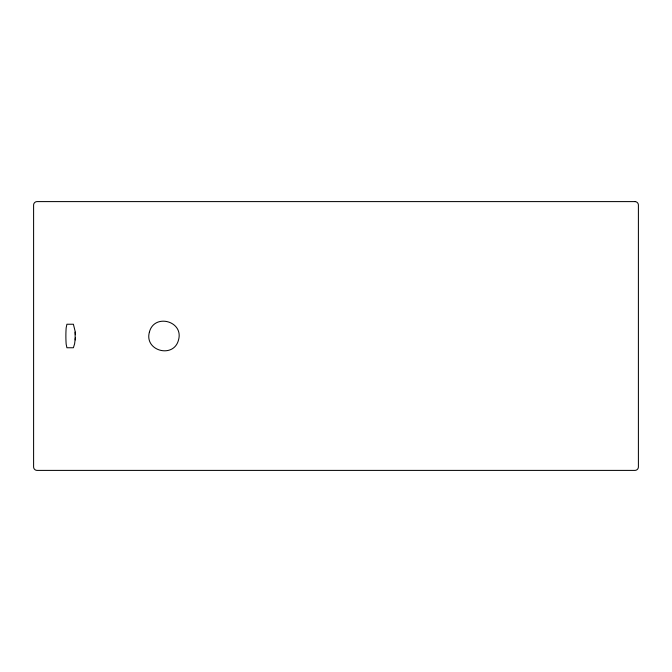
<?xml version="1.0" encoding="UTF-8"?>
<svg xmlns="http://www.w3.org/2000/svg" width="672" height="672" viewBox="0 0 672 672"><rect width="100%" height="100%" fill="white"/><g stroke="black" fill="none" stroke-linecap="round" stroke-linejoin="round"><path stroke-width="1.01" d="M75.197 339.94L75.096 331.145L73.391 324.24L66.906 324.24L66.184 327.709A11.777 1.025 -90 0 0 65.881 336A11.777 1.025 90 0 0 66.184 344.291L66.906 347.76L73.391 347.76L74.617 343.762L75.331 337.882M75.197 332.06L75.365 334.673M149.394 332.128C144.068 351.011 173.804 358.907 178.542 339.872C183.868 320.989 154.132 313.093 149.394 332.128M635.04 201.6L36.96 201.6A3.461 3.461 0 0 0 33.6 204.96L33.6 467.04A3.461 3.461 0 0 0 36.96 470.4L635.04 470.4A3.461 3.461 0 0 0 638.4 467.04L638.4 204.96A3.461 3.461 0 0 0 635.04 201.6"/></g></svg>
